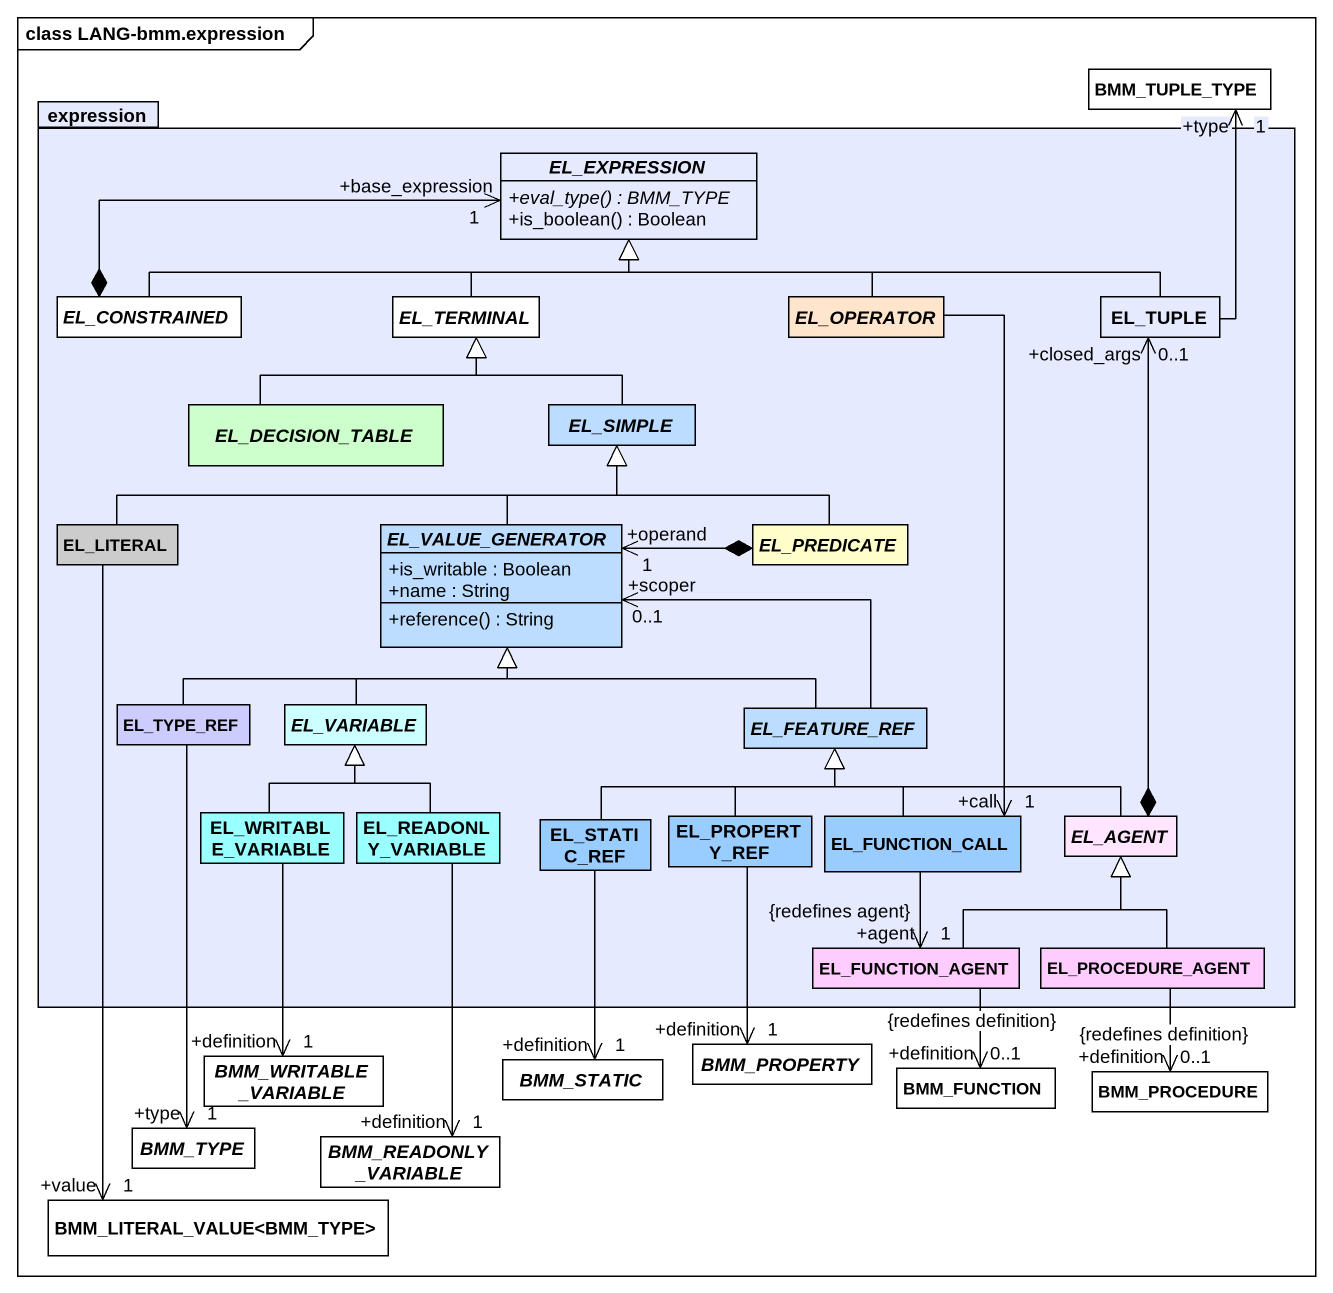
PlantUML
@startuml
mainframe class LANG-bmm.expression
hide circle
hide empty members
skinparam classAttributeIconSize 0
class BMM_TUPLE_TYPE #FFFFFF
package expression #E5EAFF {
  abstract class EL_EXPRESSION #E5EAFF {
    {abstract} +eval_type() : BMM_TYPE
    +is_boolean() : Boolean
  }
  abstract class EL_CONSTRAINED #FFFFFF
  abstract class EL_TERMINAL #FFFFFF
  abstract class EL_OPERATOR #FFE5CB
  class EL_TUPLE #E5EAFF
  abstract class EL_DECISION_TABLE #CCFFCC
  abstract class EL_SIMPLE #BCDDFF
  class EL_LITERAL #CCCCCC
  abstract class EL_VALUE_GENERATOR #BCDDFF {
    +is_writable : Boolean
    +name : String
    +reference() : String
  }
  abstract class EL_PREDICATE #FFFFCC
  class EL_TYPE_REF #CCCCFF
  abstract class EL_VARIABLE #CCFFFF
  abstract class EL_FEATURE_REF #BCDDFF
  class EL_WRITABLE_VARIABLE #99FFFF
  class EL_READONLY_VARIABLE #99FFFF
  class EL_STATIC_REF #99CCFF
  class EL_PROPERTY_REF #99CCFF
  class EL_FUNCTION_CALL #99CCFF
  abstract class EL_AGENT #FFE5FF
  class EL_FUNCTION_AGENT #FFCCFF
  class EL_PROCEDURE_AGENT #FFCCFF
}
abstract class BMM_WRITABLE_VARIABLE #FFFFFF
abstract class BMM_STATIC #FFFFFF
abstract class BMM_PROPERTY #FFFFFF
class BMM_FUNCTION #FFFFFF
class BMM_PROCEDURE #FFFFFF
abstract class BMM_TYPE #FFFFFF
abstract class BMM_READONLY_VARIABLE #FFFFFF
class "BMM_LITERAL_VALUE<BMM_TYPE>" as BMM_LITERAL_VALUE_BMM_TYPE #FFFFFF
BMM_TUPLE_TYPE "+type\n1" <-- EL_TUPLE
EL_EXPRESSION "+base_expression\n1" <-left-* EL_CONSTRAINED
EL_CONSTRAINED -right-|> EL_EXPRESSION
EL_TERMINAL -up-|> EL_EXPRESSION
EL_OPERATOR -left-|> EL_EXPRESSION
EL_TUPLE -left-|> EL_EXPRESSION
EL_DECISION_TABLE -up-|> EL_TERMINAL
EL_SIMPLE -up-|> EL_TERMINAL
EL_LITERAL -right-|> EL_SIMPLE
EL_VALUE_GENERATOR -up-|> EL_SIMPLE
EL_PREDICATE -left-|> EL_SIMPLE
EL_PREDICATE *-left-> "+operand\n1" EL_VALUE_GENERATOR
EL_TYPE_REF -right-|> EL_VALUE_GENERATOR
EL_TYPE_REF --> "+type\n1" BMM_TYPE
EL_VARIABLE -up-|> EL_VALUE_GENERATOR
EL_FEATURE_REF -left-|> EL_VALUE_GENERATOR
EL_FEATURE_REF -left-> "+scoper\n0..1" EL_VALUE_GENERATOR
EL_WRITABLE_VARIABLE -up-|> EL_VARIABLE
EL_WRITABLE_VARIABLE --> "+definition\n1" BMM_WRITABLE_VARIABLE
EL_READONLY_VARIABLE -up-|> EL_VARIABLE
EL_READONLY_VARIABLE --> "+definition\n1" BMM_READONLY_VARIABLE
EL_STATIC_REF -right-|> EL_FEATURE_REF
EL_STATIC_REF --> "+definition\n1" BMM_STATIC
EL_PROPERTY_REF -up-|> EL_FEATURE_REF
EL_PROPERTY_REF --> "+definition\n1" BMM_PROPERTY
EL_FUNCTION_CALL "+call\n1" <-up- EL_OPERATOR
EL_FUNCTION_CALL -up-|> EL_FEATURE_REF
EL_AGENT *-up-> "+closed_args\n0..1" EL_TUPLE
EL_AGENT -left-|> EL_FEATURE_REF
EL_FUNCTION_AGENT "+agent\n1\n{redefines agent}" <-up- EL_FUNCTION_CALL
EL_FUNCTION_AGENT -up-|> EL_AGENT
EL_PROCEDURE_AGENT -up-|> EL_AGENT
BMM_FUNCTION "+definition\n0..1\n{redefines definition}" <-up- EL_FUNCTION_AGENT
BMM_PROCEDURE "+definition\n0..1\n{redefines definition}" <-up- EL_PROCEDURE_AGENT
BMM_LITERAL_VALUE_BMM_TYPE "+value\n1" <-up- EL_LITERAL
@enduml
